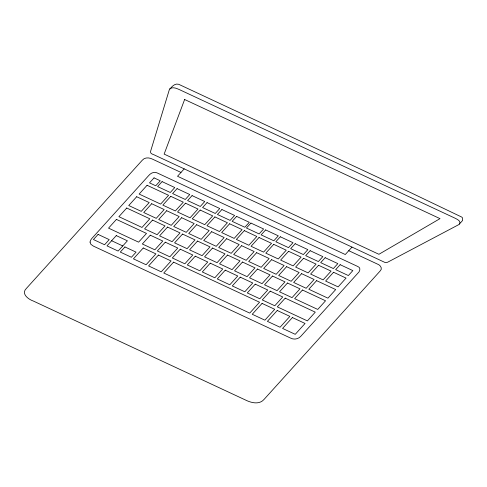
<?xml version="1.0" encoding="UTF-8"?>
<svg xmlns="http://www.w3.org/2000/svg" width="487" height="487" viewBox="0 0 487 487"><rect width="100%" height="100%" fill="white"/><g stroke="black" fill="none" stroke-linecap="round" stroke-linejoin="round"><path stroke-width="0.73" d="M169.945 88.896C172.112 86.412 174.961 83.143 178.668 84.281L410.584 192.584L461.548 216.989A10.897 8.048 -12.3 0 1 462.279 217.488L462.65 220.434L459.369 224.063A4.943 3.646 -12.3 0 1 458.407 224.824L387.53 262.28L385.126 262.53L155.207 155.359C153.649 154.367 150.209 154.099 150.495 151.64L169.245 89.979A4.943 3.646 -12.3 0 1 169.841 88.999L169.975 88.865M184.196 168.879L177.524 176.264L345.289 254.524L351.961 247.14M170.042 88.786C172.745 86.601 176.489 88.378 179.259 89.547L454.852 218.103C456.879 219.15 461.372 221.019 459.497 223.923A3.61 2.666 -12.3 0 1 459.369 224.063M180.981 172.435L152.583 159.188C149.381 157.49 144.828 157.1 142.307 160.193L26.371 288.444C20.795 293.734 28.435 299.414 33.323 301.033L245.278 399.906C250.994 402.804 259.291 405.05 264.112 399.346L380.049 271.095C383.099 268.501 380.134 264.77 377.145 263.942L348.747 250.695M111.633 240.736L122.767 245.935M90.04 242.1L90.856 244.291L93.376 246.099L290.593 338.094C294.045 339.969 298.598 339.122 301.063 336.036L357.884 273.177C359.978 271.515 361.08 267.558 357.799 266.511L157.185 172.928C154.142 171.327 150.653 173.159 148.675 175.588L91.763 238.539L90.485 240.395L90.04 242.1M184.628 99.5L164.143 154.099L378.916 254.287L440.011 218.633L184.628 99.5M98.082 234.417L93.443 239.549L104.583 244.748L109.222 239.616L98.082 234.417M136.689 196.73L128.745 205.52L141.254 211.352L149.199 202.562L136.689 196.73M147.08 185.273L139.136 194.063L160.637 204.096L168.587 195.305L147.08 185.273M116.436 219.4L108.54 228.135L138.606 242.161L146.502 233.425L116.436 219.4M126.723 208.022L118.901 216.678L141.997 227.447L149.819 218.797L126.723 208.022M154.038 177.871L149.515 182.868L155.743 185.772L160.26 180.768L154.038 177.871M162.086 181.621L157.605 186.57L170.298 192.493L174.778 187.544L162.086 181.621M116.271 235.605L106.994 245.868L118.128 251.067L127.405 240.803L116.271 235.605M151.682 203.724L143.738 212.515L156.248 218.346L164.192 209.556L151.682 203.724M177.073 188.615L172.599 193.564L185.291 199.487L189.766 194.532L177.073 188.615M124.934 246.946L120.295 252.077L131.429 257.27L136.068 252.138L124.934 246.946M170.779 196.328L162.835 205.118L175.344 210.956L183.289 202.166L170.779 196.328M152.541 220.069L144.596 228.86L157.106 234.697L165.05 225.907L152.541 220.069M166.676 210.713L158.725 219.509L171.241 225.341L179.186 216.551L166.676 210.713M150.282 235.191L142.338 243.981L154.848 249.819L162.792 241.028L150.282 235.191M143.251 247.98L133.432 258.847L146.088 264.751L155.913 253.885L143.251 247.98M192.067 195.61L187.592 200.559L200.285 206.482L204.759 201.527L192.067 195.61M185.486 203.189L177.542 211.979L190.052 217.817L197.996 209.026L185.486 203.189M167.534 227.064L159.59 235.854L172.1 241.692L180.044 232.902L167.534 227.064M181.669 217.707L173.719 226.498L186.229 232.336L194.179 223.545L181.669 217.707M165.276 242.185L157.331 250.975L169.841 256.813L177.785 248.017L165.276 242.185M158.421 255.06L148.596 265.926L161.258 271.831L171.083 260.965L158.421 255.06M200.194 210.049L192.249 218.84L204.759 224.677L212.703 215.887L200.194 210.049M207.06 202.604L202.586 207.553L215.278 213.476L219.753 208.521L207.06 202.604M182.528 234.058L174.577 242.849L187.087 248.68L195.037 239.89L182.528 234.058M196.657 224.702L188.713 233.492L201.222 239.33L209.167 230.54L196.657 224.702M180.269 249.18L172.325 257.97L184.835 263.802L192.779 255.011L180.269 249.18M173.591 262.134L163.766 273L249.728 313.098L259.553 302.232L173.591 262.134M214.901 216.91L206.957 225.7L219.467 231.538L227.411 222.748L214.901 216.91M221.908 209.532L217.433 214.481L230.126 220.404L234.6 215.449L221.908 209.532M197.521 241.053L189.571 249.843L202.081 255.675L210.031 246.885L197.521 241.053M211.65 231.696L203.706 240.487L216.216 246.325L224.16 237.534L211.65 231.696M195.263 256.174L187.312 264.965L199.822 270.796L207.772 262.006L195.263 256.174M229.608 223.77L221.664 232.561L234.174 238.399L242.118 229.608L229.608 223.77M236.615 216.392L232.141 221.342L244.833 227.265L249.307 222.309L236.615 216.392M212.509 248.041L204.564 256.838L217.074 262.67L225.018 253.879L212.509 248.041M226.644 238.691L218.7 247.481L231.209 253.319L239.154 244.529L226.644 238.691M210.256 263.163L202.306 271.953L214.816 277.791L222.766 269.001L210.256 263.163M250.908 223.058L246.428 228.007L259.121 233.93L263.601 228.975L250.908 223.058M244.316 230.631L236.365 239.421L248.881 245.259L256.826 236.469L244.316 230.631M227.502 255.036L219.558 263.826L232.068 269.664L240.012 260.874L227.502 255.036M241.637 245.685L233.687 254.476L246.203 260.314L254.147 251.517L241.637 245.685M225.244 270.157L217.299 278.948L229.809 284.785L237.753 275.995L225.244 270.157M265.61 229.913L261.135 234.868L273.828 240.785L278.302 235.836L265.61 229.913M259.023 237.492L251.073 246.282L263.583 252.12L271.533 243.33L259.023 237.492M242.496 262.03L234.551 270.821L247.061 276.659L255.005 267.868L242.496 262.03M256.631 252.68L248.68 261.47L261.19 267.302L269.141 258.512L256.631 252.68M240.237 277.152L232.293 285.942L244.803 291.78L252.747 282.99L240.237 277.152M280.317 236.773L275.843 241.729L288.535 247.646L293.01 242.696L280.317 236.773M273.731 244.352L265.78 253.143L278.29 258.981L286.24 250.19L273.731 244.352M257.489 269.025L249.539 277.815L262.049 283.653L269.999 274.863L257.489 269.025M271.618 259.674L263.674 268.465L276.184 274.297L284.128 265.506L271.618 259.674M255.231 284.146L247.286 292.937L259.796 298.774L267.74 289.984L255.231 284.146M295.171 243.701L290.69 248.656L303.383 254.573L307.863 249.624L295.171 243.701M288.578 251.28L280.634 260.07L293.144 265.908L301.088 257.118L288.578 251.28M272.483 276.019L264.532 284.81L277.042 290.648L284.992 281.857L272.483 276.019M286.612 266.663L278.667 275.453L291.177 281.291L299.121 272.501L286.612 266.663M270.224 291.141L262.274 299.931L274.784 305.769L282.734 296.973L270.224 291.141M262.061 303.401L252.236 314.267L264.898 320.178L274.723 309.306L262.061 303.401M310.164 250.695L305.684 255.651L318.376 261.568L322.851 256.619L310.164 250.695M303.571 258.274L295.621 267.065L308.131 272.903L316.081 264.112L303.571 258.274M287.47 283.014L279.526 291.804L292.036 297.642L299.98 288.846L287.47 283.014M301.605 273.657L293.661 282.448L306.171 288.286L314.115 279.495L301.605 273.657M285.218 298.135L277.322 306.865L307.382 320.89L315.278 312.155L285.218 298.135M277.231 310.481L267.406 321.347L280.068 327.252L289.887 316.386L277.231 310.481M325.152 257.69L320.677 262.645L333.37 268.562L337.844 263.613L325.152 257.69M318.565 265.269L310.615 274.059L323.124 279.897L331.075 271.107L318.565 265.269M302.464 290.008L294.641 298.659L317.743 309.434L325.559 300.783L302.464 290.008M316.599 280.652L308.825 289.254L327.928 298.166L335.701 289.564L316.599 280.652M292.401 317.554L282.576 328.421L295.238 334.326L305.057 323.459L292.401 317.554M340.145 264.685L335.671 269.634L348.363 275.557L352.838 270.608L340.145 264.685M333.552 272.263L325.608 281.054L338.118 286.886L346.062 278.095L333.552 272.263"/></g></svg>
